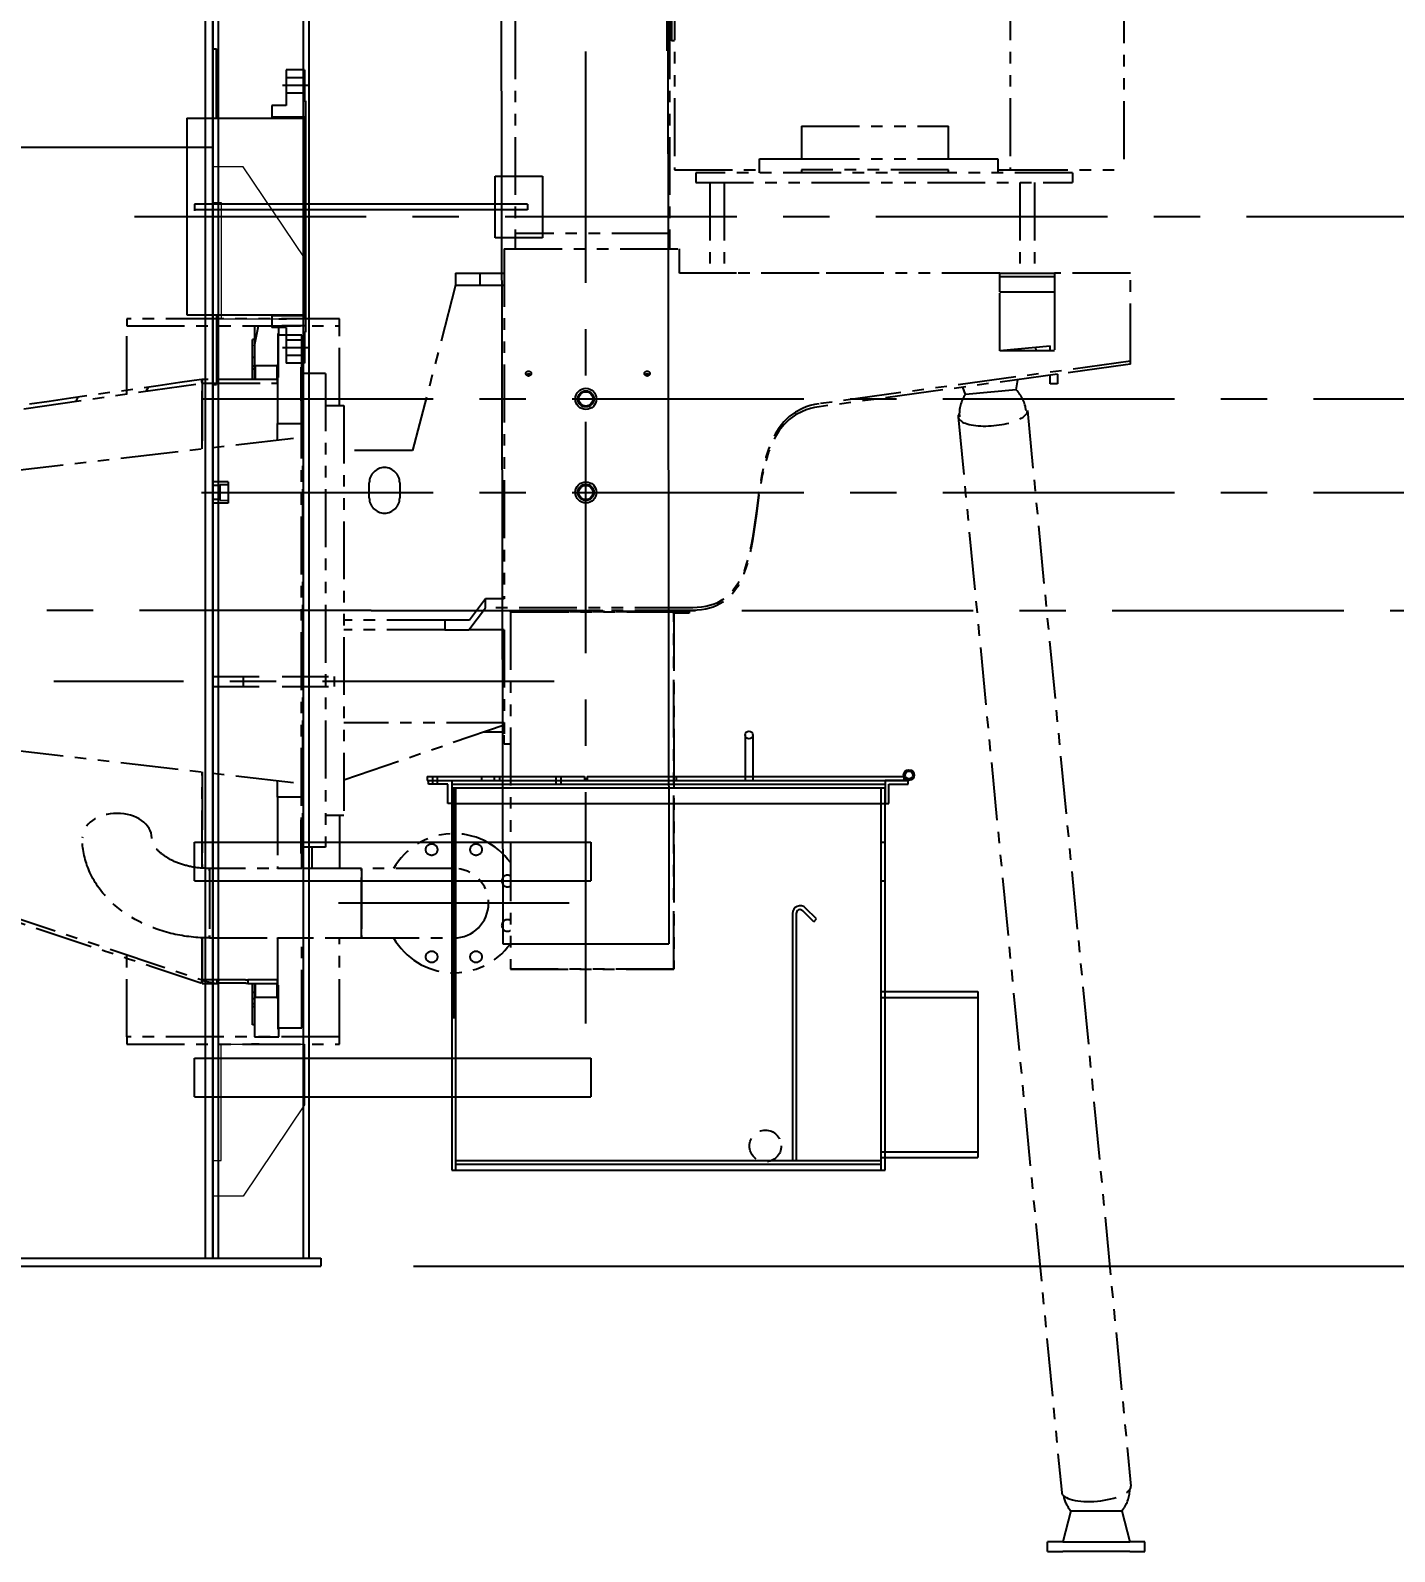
# Model space of a CAD drawing. Extents: x -1889 to 1550, y -1971 to 1122.
# Drawn here: x -779.5 to -691.2, y -450.9 to -352.4 of the extents above; entities that cross this region are included whole.
import ezdxf

# ---------------------------------------------------------------- set-up
doc = ezdxf.new("R2010")
doc.units = 0
doc.header["$LTSCALE"] = 12
doc.header["$MEASUREMENT"] = 0
doc.header["$PDMODE"] = 33
doc.header["$PDSIZE"] = -0.5
for name, pattern in [('CENTER', [2, 1.25, -0.25, 0.25, -0.25]), ('HIDDEN', [0.375, 0.25, -0.125]), ('HIDDEN2', [0.1875, 0.125, -0.0625]), ('PHANTOM2', [1.25, 0.625, -0.125, 0.125, -0.125, 0.125, -0.125])]:
    doc.linetypes.add(name, pattern=pattern)
doc.layers.get('0').update_dxf_attribs({"linetype": 'CONTINUOUS'})
doc.layers.get('Defpoints').update_dxf_attribs({"linetype": 'CONTINUOUS'})
for name, color, linetype in [('1.25x1.25x.25', 34, 'CONTINUOUS'), ('10 PIPE', 7, 'CONTINUOUS'), ('12 PIPE', 7, 'CONTINUOUS'), ('12-150-RFSO', 14, 'CONTINUOUS'), ('3-4-THRDCPLG', 14, 'CONTINUOUS'), ('6X20', 3, 'CONTINUOUS'), ('CENTER', 6, 'CENTER'), ('COVER', 3, 'CONTINUOUS'), ('DIM', 1, 'CONTINUOUS'), ('HANDLE', 2, 'CONTINUOUS'), ('REPAD', 7, 'CONTINUOUS'), ('SHELL', 40, 'CONTINUOUS')]:
    doc.layers.add(name, color=color, linetype=linetype)
for name, color, linetype, lineweight in [('AM_11', 92, 'PHANTOM2', 25), ('AM_3', 6, 'HIDDEN', 25), ('AM_7', 142, 'CENTER', 25), ('Equipment-AM_0', 7, 'CONTINUOUS', 50)]:
    doc.layers.add(name, color=color, linetype=linetype, lineweight=lineweight)
doc.styles.add('ROMANS', font='ROMANS.shx', dxfattribs={"width": 0.85, "height": 5.76})
doc.styles.get("Standard").update_dxf_attribs({"font": 'sanss___.ttf'})
doc.dimstyles.get("Standard").update_dxf_attribs({"dimtxt": 0.18, "dimasz": 0.18, "dimexe": 0.18, "dimexo": 0.0625, "dimgap": 0.09, "dimtad": 0, "dimtih": 1, "dimtoh": 1, "dimdec": 4, "dimzin": 0, "dimdsep": 46, "dimtxsty": 'Standard', "dimcen": 0.09, "dimadec": 0, "dimazin": 0, "dimtfac": 1, "dimtdec": 4, "dimtofl": 0, "dimtmove": 0, "dimatfit": 3, "dimfxl": 1, "dimtolj": 1, "dimtzin": 0, "dimarcsym": 0})

# ---------------------------------------------------------------- blocks, each defined once
blk = doc.blocks.new('A$Cedb5603b')
at = {"layer": '10 PIPE'}
for p, q in [((10.619, 105.62), (10.75, 0)), ((-0.131, 74.706), (0, 0)), ((0, 0), (10.75, 0))]:
    blk.add_line(p, q, dxfattribs=at)
at = {"layer": 'COVER'}
blk.add_line((10.619, 105.87), (10.619, 57.87), dxfattribs=at)
blk = doc.blocks.new('A$C03ff7026')
at = {"layer": 'AM_11', "ltscale": 0.5}
h = blk.add_hatch(dxfattribs=at)
h.set_pattern_fill('ANSI31', color=1, scale=30, angle=32.99998, style=0)
h.set_pattern_definition([(78, (-485.1168, -589.127), (-3.668053, 0.77967), [])])
h.paths.add_polyline_path([(-3.937, -46.535), (-3.937, -46.043), (-3.976, -46.043), (-3.976, -45.945), (-3.976, -44.055), (-4.055, -43.976), (-5.433, -43.976), (-5.512, -44.055), (-5.512, -46.535)])
h.paths.add_polyline_path([(-3.937, -0.965), (-3.937, -0.472), (-5.512, -0.472), (-5.512, -2.953), (-5.433, -3.031), (-4.055, -3.031), (-3.976, -2.953), (-3.976, -1.063), (-3.976, -0.965)])
h = blk.add_hatch(dxfattribs=at)
h.set_pattern_fill('ANSI31', color=1, scale=30, angle=18, style=0)
h.set_pattern_definition([(63, (-485.1168, -589.127), (-3.341274, 1.702464), [])])
h.paths.add_polyline_path([(-57.593, -10.928), (-57.559, -11.161), (-8.898, -4.173), (-8.931, -3.939)])
h = blk.add_hatch(dxfattribs=at)
h.set_pattern_fill('ANSI31', color=1, scale=30, angle=123.00025, style=0)
h.set_pattern_definition([(168.00025, (-485.1168, -589.127), (-0.779653, -3.668057), [])])
h.paths.add_polyline_path([(-7.913, -43.071), (-7.913, -42.835), (-8.898, -42.835), (-8.898, -43.071)])
h.paths.add_polyline_path([(-4.016, -43.071), (-4.016, -42.835), (-5.945, -42.835), (-5.945, -43.071)])
h.paths.add_polyline_path([(-4.016, -4.173), (-4.016, -3.937), (-8.898, -3.937), (-8.898, -4.173)])
at = {"layer": 'AM_11', "color": 1, "ltscale": 0.5}
for p, q in [((21.693, 29.291), (21.693, 9.646)), ((43.425, 29.291), (43.425, 9.646)), ((50.787, 29.094), (50.787, 9.646)), ((11.378, 26.772), (11.378, 5.512)), ((21.378, 26.772), (21.378, 5.512)), ((21.496, 20.571), (21.496, 18.012)), ((21.496, 18.11), (21.378, 18.11)), ((21.693, 18.012), (21.496, 18.012)), ((29.921, 12.481), (29.921, 10.354)), ((29.921, 12.481), (39.449, 12.481)), ((39.449, 10.354), (39.449, 12.481)), ((27.205, 10.354), (29.921, 10.354)), ((27.205, 9.449), (27.205, 10.354)), ((29.921, 10.354), (39.449, 10.354)), ((39.449, 10.354), (42.638, 10.354)), ((42.638, 10.354), (42.638, 9.449)), ((21.693, 9.646), (27.205, 9.646)), ((47.48, 9.449), (23.071, 9.449)), ((23.071, 9.449), (23.071, 8.819)), ((29.921, 9.646), (29.921, 9.449)), ((39.449, 9.646), (29.921, 9.646)), ((39.449, 9.449), (39.449, 9.646)), ((42.638, 9.646), (43.425, 9.646)), ((43.425, 9.646), (50.787, 9.646)), ((47.48, 9.449), (47.48, 8.819)), ((23.071, 8.819), (47.48, 8.819)), ((23.976, 8.819), (23.976, 2.953)), ((24.921, 8.819), (24.921, 2.953)), ((44.055, 8.819), (44.055, 2.953)), ((45, 8.819), (45, 2.953)), ((21.378, 5.512), (11.378, 5.512)), ((11.378, 5.512), (11.378, 4.528)), ((21.378, 5.512), (21.378, 4.528)), ((10.669, 4.528), (22.008, 4.528)), ((10.669, 4.528), (10.669, -18.153)), ((22.008, 2.953), (22.008, 4.528)), ((7.52, 2.165), (4.73, -8.543)), ((7.52, 2.953), (9.094, 2.953)), ((7.52, 2.953), (7.52, 2.165)), ((7.52, 2.165), (9.094, 2.165)), ((9.094, 2.953), (10.669, 2.953)), ((9.094, 2.953), (9.094, 2.165)), ((9.094, 2.165), (10.669, 2.165)), ((22.874, 2.953), (22.008, 2.953)), ((42.756, 2.953), (31.063, 2.953)), ((42.756, 2.953), (46.299, 2.953)), ((42.756, 2.717), (42.756, 2.953)), ((42.756, 1.732), (42.756, 2.717)), ((46.299, 2.717), (42.756, 2.717)), ((51.22, 2.953), (46.299, 2.953)), ((46.299, 2.953), (46.299, 2.717)), ((46.299, 2.717), (46.299, 1.732)), ((51.22, -2.759), (51.22, 2.953)), ((42.756, -2.087), (42.756, 1.732)), ((42.756, 1.732), (46.299, 1.732)), ((46.299, 1.732), (46.299, -2.087)), ((0, 0), (-13.78, 0)), ((-13.78, 0), (-13.78, -0.472)), ((-3.937, 0), (-3.432, 0)), ((0, -0.472), (0, 0)), ((-13.78, -0.472), (0, -0.472)), ((-13.78, -4.89), (-13.78, -0.472)), ((-5.512, -0.472), (-5.512, -2.953)), ((-3.976, -2.953), (-3.976, -0.965)), ((-3.976, -0.965), (-3.937, -0.965)), ((-3.937, -0.965), (-3.937, -0.472)), ((-3.937, -1.063), (-3.937, -0.965)), ((-2.165, -0.472), (-3.74, -0.472)), ((0, -5.63), (0, -0.472)), ((-5.512, -1.342), (-5.63, -1.342)), ((-5.63, -2.523), (-5.63, -1.342)), ((-2.441, -1.063), (-3.976, -1.063)), ((-3.976, -1.063), (-3.976, -3.819)), ((-2.441, -3.15), (-2.441, -1.063)), ((42.756, -2.064), (46.024, -1.766)), ((45.076, -1.853), (45.097, -2.087)), ((46.024, -2.087), (46.024, -1.766)), ((-5.63, -3.067), (-5.63, -2.523)), ((-5.512, -2.523), (-5.63, -2.523)), ((-5.512, -2.953), (-5.433, -3.031)), ((-5.512, -2.953), (-5.512, -3.937)), ((-4.055, -3.031), (-3.976, -2.953)), ((51.22, -2.759), (31.063, -5.515)), ((46.299, -2.087), (42.756, -2.087)), ((51.22, -2.953), (50.906, -2.996)), ((51.22, -2.953), (51.22, -2.759)), ((-4.016, -3.937), (-8.898, -3.937)), ((-8.898, -3.937), (-8.898, -4.173)), ((-5.512, -3.067), (-5.63, -3.067)), ((-5.63, -3.272), (-5.63, -3.067)), ((-5.63, -3.937), (-5.63, -3.272)), ((-5.512, -3.272), (-5.63, -3.272)), ((-5.433, -3.031), (-4.055, -3.031)), ((-5.433, -3.937), (-5.433, -3.031)), ((-4.055, -3.031), (-4.055, -3.937)), ((-3.976, -3.819), (-4.016, -3.819)), ((-4.016, -3.819), (-4.016, -6.791)), ((-4.016, -4.173), (-4.016, -3.937)), ((-2.48, -5.315), (-2.48, -3.15)), ((-2.48, -3.15), (-2.441, -3.15)), ((-2.441, -3.15), (-2.441, -5.315)), ((-2.402, -3.543), (-2.402, -34.252)), ((-0.906, -3.543), (-2.402, -3.543)), ((-0.906, -3.543), (-0.906, -34.252)), ((46.496, -3.599), (31.063, -5.709)), ((46.024, -4.213), (46.024, -3.663)), ((50.906, -2.996), (46.496, -3.599)), ((46.496, -3.599), (46.496, -4.213)), ((-57.559, -11.161), (-8.898, -4.173)), ((-8.898, -4.173), (-4.016, -4.173)), ((-8.898, -8.426), (-8.898, -4.173)), ((-8.898, -4.173), (-8.898, -8.426)), ((40.538, -4.909), (40.368, -4.436)), ((43.818, -4.61), (40.538, -4.909)), ((43.818, -4.61), (43.926, -3.95)), ((46.496, -4.213), (46.024, -4.213)), ((-2.48, -5.315), (-2.48, -32.48)), ((-2.402, -5.315), (-2.48, -5.315)), ((-0.906, -5.63), (0.276, -5.63)), ((0.276, -5.63), (0.276, -32.165)), ((-4.016, -6.791), (-2.48, -6.791)), ((-4.016, -7.861), (-4.016, -6.791)), ((40.064, -6.364), (46.77, -76.051)), ((44.546, -5.956), (51.252, -75.643)), ((-51.417, -13.348), (-2.48, -7.683)), ((4.73, -8.543), (0.276, -8.543)), ((1.929, -11.614), (1.929, -10.63)), ((3.898, -10.63), (3.898, -11.614)), ((9.448, -18.153), (8.417, -19.528)), ((9.448, -18.729), (9.448, -18.153)), ((10.669, -18.153), (9.448, -18.153)), ((6.811, -19.528), (0.276, -19.528)), ((8.417, -19.528), (6.811, -19.528)), ((6.811, -19.528), (6.811, -20.157)), ((8.376, -20.157), (9.448, -18.729)), ((22.874, -18.729), (9.448, -18.729)), ((22.874, -18.898), (11.063, -18.898)), ((11.063, -18.996), (11.063, -18.898)), ((11.063, -18.996), (11.063, -42.146)), ((21.654, -18.996), (11.063, -18.996)), ((11.063, -18.996), (11.063, -42.146)), ((11.102, -18.996), (11.063, -18.996)), ((11.102, -18.898), (11.102, -18.98)), ((21.654, -18.98), (11.102, -18.98)), ((11.102, -18.98), (11.102, -18.996)), ((11.102, -18.996), (21.614, -18.996)), ((13.747, -18.98), (13.747, -18.898)), ((13.917, -18.898), (13.917, -18.98)), ((18.996, -18.898), (18.996, -18.98)), ((21.614, -18.996), (21.614, -19.075)), ((21.614, -18.996), (21.654, -18.996)), ((22.638, -19.075), (21.614, -19.075)), ((21.654, -18.976), (21.654, -18.898)), ((21.654, -18.976), (22.677, -18.976)), ((21.654, -18.98), (21.654, -18.996)), ((22.638, -18.996), (21.654, -18.996)), ((21.654, -19.075), (21.654, -42.146)), ((21.654, -42.146), (21.654, -19.075)), ((22.638, -18.996), (22.638, -19.075)), ((22.681, -18.898), (22.677, -18.976)), ((22.678, -18.976), (22.677, -18.976)), ((22.682, -18.898), (22.678, -18.976)), ((6.811, -20.157), (0.276, -20.157)), ((6.811, -20.157), (8.376, -20.157)), ((10.669, -20.157), (8.376, -20.157)), ((10.669, -20.157), (10.669, -26.99)), ((-51.417, -24.447), (-2.48, -30.112)), ((10.669, -26.181), (0.276, -26.181)), ((0.276, -29.882), (10.669, -26.316)), ((-57.559, -26.634), (-8.898, -42.835)), ((9.342, -26.772), (10.669, -26.772)), ((10.669, -27.559), (10.669, -26.99)), ((11.063, -27.559), (10.669, -27.559)), ((-8.898, -35.606), (-8.898, -29.369)), ((-8.898, -29.369), (-8.898, -35.606)), ((-4.016, -31.004), (-4.016, -29.934)), ((-2.48, -31.004), (-4.016, -31.004)), ((-4.016, -31.004), (-4.016, -35.61)), ((-2.48, -34.646), (-2.48, -32.48)), ((-2.402, -32.48), (-2.48, -32.48)), ((-2.441, -32.48), (-2.441, -34.646)), ((-0.906, -32.165), (0.276, -32.165)), ((0, -32.165), (0, -35.624)), ((-0.906, -34.252), (-2.402, -34.252)), ((-1.772, -35.624), (-1.772, -34.252)), ((-2.441, -34.646), (-2.48, -34.646)), ((-2.441, -35.61), (-2.441, -34.646)), ((-8.425, -35.624), (-8.425, -35.781)), ((1.417, -35.624), (-8.425, -35.624)), ((-8.425, -35.781), (-8.425, -35.624)), ((-8.425, -35.781), (-8.425, -39.967)), ((-8.425, -35.781), (-8.425, -39.967)), ((-4.016, -35.61), (-2.441, -35.61)), ((-4.016, -35.624), (-4.016, -35.61)), ((-2.441, -35.61), (-2.441, -35.624)), ((1.417, -35.781), (1.417, -35.624)), ((1.417, -35.624), (1.417, -35.781)), ((7.402, -35.624), (1.417, -35.624)), ((1.417, -35.781), (1.417, -39.967)), ((1.417, -39.967), (1.417, -35.781)), ((-8.898, -42.835), (-8.898, -40.114)), ((-8.898, -40.114), (-8.898, -42.835)), ((-8.425, -39.967), (-8.425, -40.124)), ((-8.425, -40.124), (-8.425, -39.967)), ((-8.425, -40.124), (1.417, -40.124)), ((-4.016, -40.138), (-4.016, -40.124)), ((-2.441, -40.138), (-4.016, -40.138)), ((-4.016, -40.138), (-4.016, -43.189)), ((-2.441, -40.124), (-2.441, -40.138)), ((-2.441, -45.945), (-2.441, -40.138)), ((0, -46.535), (0, -40.124)), ((1.417, -40.124), (1.417, -39.967)), ((1.417, -39.967), (1.417, -40.124)), ((1.417, -40.124), (7.402, -40.124)), ((-13.78, -46.535), (-13.78, -40.868)), ((21.654, -42.146), (11.063, -42.146)), ((11.063, -42.146), (21.654, -42.146)), ((-7.913, -42.835), (-8.898, -42.835)), ((-8.898, -42.835), (-8.898, -43.071)), ((-8.898, -43.071), (-7.913, -43.071)), ((-7.913, -43.071), (-7.913, -42.835)), ((-4.016, -42.835), (-5.945, -42.835)), ((-5.945, -42.835), (-5.945, -43.071)), ((-5.945, -43.071), (-4.016, -43.071)), ((-5.63, -43.663), (-5.63, -43.071)), ((-5.512, -43.071), (-5.512, -44.055)), ((-5.433, -43.976), (-5.433, -43.071)), ((-4.055, -43.071), (-4.055, -43.976)), ((-4.016, -43.071), (-4.016, -42.835)), ((-4.016, -43.189), (-3.976, -43.189)), ((-3.976, -43.189), (-3.976, -45.945)), ((-5.512, -43.663), (-5.63, -43.663)), ((-5.63, -44.067), (-5.63, -43.663)), ((-5.512, -44.067), (-5.63, -44.067)), ((-5.63, -44.391), (-5.63, -44.067)), ((-5.433, -43.976), (-5.512, -44.055)), ((-5.512, -44.055), (-5.512, -46.535)), ((-4.055, -43.976), (-5.433, -43.976)), ((-3.976, -44.055), (-4.055, -43.976)), ((-3.976, -46.043), (-3.976, -44.055)), ((-5.512, -44.391), (-5.63, -44.391)), ((-5.63, -44.596), (-5.63, -44.391)), ((-5.512, -44.596), (-5.63, -44.596)), ((-5.63, -45.759), (-5.63, -44.596)), ((-5.512, -45.759), (-5.63, -45.759)), ((-3.976, -45.945), (-2.441, -45.945)), ((-3.937, -46.043), (-3.976, -46.043)), ((-3.937, -46.043), (-3.937, -45.945)), ((-3.937, -46.535), (-3.937, -46.043)), ((0, -46.535), (-13.78, -46.535)), ((-13.78, -46.535), (-13.78, -47.008)), ((-13.78, -47.008), (0, -47.008)), ((-5.204, -47.008), (-5.709, -47.008)), ((-5.512, -46.535), (-3.937, -46.535)), ((0, -47.008), (0, -46.535)), ((47.364, -77.253), (46.846, -79.255)), ((47.364, -77.253), (50.658, -77.253)), ((50.658, -77.253), (51.176, -79.255)), ((46.834, -79.255), (45.861, -79.255)), ((45.861, -79.885), (45.861, -79.255)), ((46.834, -79.255), (48.351, -79.255)), ((48.351, -79.255), (49.671, -79.255)), ((49.671, -79.255), (51.188, -79.255)), ((52.161, -79.255), (51.188, -79.255)), ((52.161, -79.885), (52.161, -79.255)), ((45.861, -79.885), (46.834, -79.885)), ((48.351, -79.885), (46.834, -79.885)), ((49.671, -79.885), (48.351, -79.885)), ((51.188, -79.885), (49.671, -79.885)), ((51.188, -79.885), (52.161, -79.885))]:
    blk.add_line(p, q, dxfattribs=at)
for centre in [(5.963, -34.4), (8.84, -34.4), (5.963, -41.348), (8.84, -41.348)]:
    blk.add_circle(centre, 0.374, dxfattribs=at)
for centre, radius, start, end in [((42.305, -6.16), 2.165, 144.71712, 185.19977), ((42.305, -6.16), 2.165, 5.19977, 45.68288), ((2.913, -10.63), 0.984, 0, 180), ((2.913, -11.614), 0.984, 180, 0), ((7.402, -37.874), 4.508, 35.6859, 150.05776), ((7.402, -37.874), 2.25, 270, 90), ((7.402, -37.874), 2.25, 270, 90), ((7.402, -37.874), 2.25, 270, 90), ((10.875, -36.435), 0.374, 59.86407, 300.13593), ((10.875, -39.313), 0.374, 59.86407, 300.13593), ((7.402, -37.874), 4.508, 209.94224, 324.3141), ((49.011, -75.847), 2.165, 319.51712, 359.30167), ((49.011, -75.847), 2.165, 191.09787, 220.48288)]:
    blk.add_arc(centre, radius, start, end, dxfattribs=at)
for centre in [(12.244, -3.552), (19.921, -3.552)]:
    blk.add_ellipse(centre, major_axis=(0.177, 0), ratio=0.91212, dxfattribs=at)
for centre, major_axis, ratio, start_param, end_param in [((12.244, -3.746), (-0.177, 0), 0.91212, 3.784124, 5.640654), ((19.921, -3.746), (-0.177, 0), 0.91212, 3.784124, 5.640654), ((42.305, -6.16), (2.241, 0.204), 0.34202, 2.848258, 6.57652), ((-14.409, -33.643), (-2.25, 0), 0.707107, 3.141593, 6.283185), ((49.011, -75.847), (2.241, 0.204), 0.34202, 3.141593, 6.283185)]:
    blk.add_ellipse(centre, major_axis=major_axis, ratio=ratio, start_param=start_param, end_param=end_param, dxfattribs=at)
for points in [[(25.709, 2.953), (24.881, 2.953), (23.981, 2.953), (22.874, 2.953)], [(31.063, 2.953), (28.797, 2.953), (27.403, 2.953), (25.709, 2.953)], [(31.063, -5.515), (24.613, -6.397), (29.396, -18.729), (22.874, -18.729)], [(31.063, -5.709), (24.62, -6.589), (29.389, -18.898), (22.874, -18.898)]]:
    blk.add_open_spline(points, degree=3, dxfattribs=at)
for points, knots in [([(-8.931, -3.939), (-16.459, -5.02), (-23.987, -6.101), (-40.207, -8.431), (-48.9, -9.679), (-57.593, -10.928)], [-124.905318, -124.905318, -124.905318, -124.905318, -66.955868, -66.955868, -0.037297, -0.037297, -0.037297, -0.037297]), ([(-8.898, -4.173), (-8.903, -4.134), (-8.909, -4.095), (-8.92, -4.017), (-8.926, -3.978), (-8.931, -3.939)], [-0.6, -0.6, -0.6, -0.6, -0.3, -0.3, 0, 0, 0, 0]), ([(-8.972, -43.059), (-17.309, -40.283), (-25.646, -37.508), (-41.867, -32.107), (-49.75, -29.483), (-57.634, -26.858)], [-133.911736, -133.911736, -133.911736, -133.911736, -66.955868, -66.955868, -3.641699, -3.641699, -3.641699, -3.641699]), ([(-8.425, -40.124), (-9.218, -40.124), (-10.012, -40.036), (-11.545, -39.684), (-12.285, -39.42), (-13.657, -38.715), (-14.29, -38.273), (-15.382, -37.211), (-15.84, -36.587), (-16.448, -35.265), (-16.621, -34.58), (-16.658, -33.805), (-16.659, -33.724), (-16.659, -33.643)], [4.712389, 4.712389, 4.712389, 4.712389, 5.026548, 5.026548, 5.340708, 5.340708, 5.654867, 5.654867, 5.969026, 5.969026, 6.250312, 6.250312, 6.283185, 6.283185, 6.283185, 6.283185]), ([(-8.425, -35.624), (-8.817, -35.624), (-9.209, -35.586), (-9.948, -35.443), (-10.295, -35.338), (-10.905, -35.083), (-11.169, -34.934), (-11.599, -34.623), (-11.764, -34.462), (-12.011, -34.151), (-12.083, -34.006), (-12.149, -33.796), (-12.159, -33.719), (-12.159, -33.643)], [4.712389, 4.712389, 4.712389, 4.712389, 4.9802, 4.9802, 5.24617, 5.24617, 5.508275, 5.508275, 5.771605, 5.771605, 6.064354, 6.064354, 6.283185, 6.283185, 6.283185, 6.283185]), ([(-8.898, -42.835), (-8.91, -42.872), (-8.923, -42.909), (-8.947, -42.984), (-8.96, -43.021), (-8.972, -43.059)], [-0.6, -0.6, -0.6, -0.6, -0.3, -0.3, 0, 0, 0, 0]), ([(-7.913, -42.835), (-7.913, -42.835), (-7.907, -42.834), (-7.883, -42.833), (-7.864, -42.832), (-7.813, -42.83), (-7.782, -42.828), (-7.71, -42.825), (-7.669, -42.824), (-7.581, -42.821), (-7.532, -42.819), (-7.425, -42.816), (-7.366, -42.814), (-7.245, -42.812), (-7.182, -42.811), (-7.055, -42.81), (-6.991, -42.81), (-6.867, -42.81), (-6.803, -42.81), (-6.676, -42.811), (-6.613, -42.812), (-6.492, -42.814), (-6.434, -42.816), (-6.326, -42.819), (-6.277, -42.821), (-6.189, -42.824), (-6.148, -42.825), (-6.076, -42.828), (-6.045, -42.83), (-5.995, -42.832), (-5.976, -42.833), (-5.951, -42.834), (-5.945, -42.835), (-5.945, -42.835)], [3.767566, 3.767566, 3.767566, 3.767566, 4.238511, 4.238511, 4.709457, 4.709457, 5.180403, 5.180403, 5.651348, 5.651348, 6.122294, 6.122294, 6.59324, 6.59324, 7.064186, 7.064186, 7.535131, 7.535131, 8.006077, 8.006077, 8.477023, 8.477023, 8.947969, 8.947969, 9.418914, 9.418914, 9.88986, 9.88986, 10.360806, 10.360806, 10.831751, 10.831751, 11.302697, 11.302697, 11.302697, 11.302697]), ([(-5.945, -43.071), (-5.945, -43.071), (-5.951, -43.071), (-5.976, -43.069), (-5.995, -43.068), (-6.045, -43.066), (-6.076, -43.065), (-6.148, -43.062), (-6.189, -43.06), (-6.277, -43.057), (-6.326, -43.055), (-6.434, -43.052), (-6.492, -43.051), (-6.613, -43.049), (-6.676, -43.048), (-6.803, -43.046), (-6.867, -43.046), (-6.991, -43.046), (-7.055, -43.046), (-7.182, -43.048), (-7.245, -43.049), (-7.366, -43.051), (-7.425, -43.052), (-7.532, -43.055), (-7.581, -43.057), (-7.669, -43.06), (-7.71, -43.062), (-7.782, -43.065), (-7.813, -43.066), (-7.864, -43.068), (-7.883, -43.069), (-7.907, -43.071), (-7.913, -43.071), (-7.913, -43.071)], [3.767549, 3.767549, 3.767549, 3.767549, 4.238492, 4.238492, 4.709436, 4.709436, 5.18038, 5.18038, 5.651323, 5.651323, 6.122267, 6.122267, 6.59321, 6.59321, 7.064154, 7.064154, 7.535098, 7.535098, 8.006041, 8.006041, 8.476985, 8.476985, 8.947929, 8.947929, 9.418872, 9.418872, 9.889816, 9.889816, 10.36076, 10.36076, 10.831703, 10.831703, 11.302647, 11.302647, 11.302647, 11.302647])]:
    blk.add_open_spline(points, degree=3, knots=knots, dxfattribs=at)
at = {"layer": 'AM_3', "color": 1}
for p, q in [((-8.209, -23.193), (-0.335, -23.193)), ((-6.241, -23.193), (-6.241, -23.823)), ((-0.335, -23.823), (-0.335, -23.193)), ((-8.209, -23.823), (-0.335, -23.823))]:
    blk.add_line(p, q, dxfattribs=at)
at = {"layer": 'AM_7', "color": 1}
for p, q in [((2.047, -18.898), (-72.929, -18.898)), ((13.898, -23.504), (-18.504, -23.504)), ((7.402, -30.413), (7.402, -45.335)), ((14.862, -37.874), (-0.059, -37.874))]:
    blk.add_line(p, q, dxfattribs=at)
at = {"layer": 'Equipment-AM_0', "color": 1, "lineweight": 18}
for points in [[(-8.209, 7.539), (-7.67, 7.539), (-7.67, 0), (-2.273, 0), (-2.273, 3.937), (-6.241, 9.843), (-8.209, 9.843)], [(-8.209, -54.547), (-7.67, -54.547), (-7.67, -47.008), (-2.273, -47.008), (-2.273, -50.945), (-6.241, -56.85), (-8.209, -56.85)]]:
    blk.add_lwpolyline(points, dxfattribs=at)
blk = doc.blocks.new('*D165')
at = {"layer": 'Defpoints', "color": 0, "transparency": 16777216}
for p in [(-628.98, -325.413), (-372.204, -325.413), (-760.698, -432.413)]:
    blk.add_point(p, dxfattribs=at)
at = {"layer": 'DIM', "color": 0, "lineweight": -2, "transparency": 16777216}
for p, q in [((-622.98, -325.413), (-369.204, -325.413)), ((-372.204, -331.173), (-372.204, -362.641)), ((-372.204, -426.653), (-372.204, -384.035)), ((-754.698, -432.413), (-369.204, -432.413))]:
    blk.add_line(p, q, dxfattribs=at)
at = {"layer": 'DIM', "color": 0, "transparency": 16777216}
for points in [[(-373.164, -331.173), (-371.244, -331.173), (-372.204, -325.413)], [(-373.164, -426.653), (-371.244, -426.653), (-372.204, -432.413)]]:
    blk.add_solid(points, dxfattribs=at)
at = {"layer": 'DIM', "color": 0, "transparency": 16777216, "insert": (-372.204, -373.338), "char_height": 5.76, "attachment_point": 5, "style": 'ROMANS'}
blk.add_mtext('\\A1;8\'-11"\\P [107]', dxfattribs=at)
blk = doc.blocks.new('*D166')
at = {"layer": 'Defpoints', "color": 0, "transparency": 16777216}
for p in [(-615.961, -389.927), (-760.698, -432.413), (-594.339, -432.413)]:
    blk.add_point(p, dxfattribs=at)
at = {"layer": 'DIM', "color": 0, "lineweight": -2, "transparency": 16777216}
for p, q in [((-609.961, -389.927), (-591.339, -389.927)), ((-594.339, -395.687), (-594.339, -398.141)), ((-594.339, -426.653), (-594.339, -424.199)), ((-754.698, -432.413), (-591.339, -432.413))]:
    blk.add_line(p, q, dxfattribs=at)
at = {"layer": 'DIM', "color": 0, "transparency": 16777216}
for points in [[(-595.299, -395.687), (-593.379, -395.687), (-594.339, -389.927)], [(-595.299, -426.653), (-593.379, -426.653), (-594.339, -432.413)]]:
    blk.add_solid(points, dxfattribs=at)
at = {"layer": 'DIM', "color": 0, "transparency": 16777216, "char_height": 5.76, "attachment_point": 5, "style": 'ROMANS'}
for s, insert in [('\\A1;3\'-6{\\H1x;\\S1/2;}"', (-594.339, -403.49)), ('\\A1;[42 1/2]', (-594.339, -416.519))]:
    blk.add_mtext(s, dxfattribs=dict(at, insert=insert))
blk = doc.blocks.new('A$Cff0bea57')
at = {"layer": '3-4-THRDCPLG'}
for p, q in [((-0.688, 1), (-0.688, 0)), ((-0.688, 1), (0.688, 1)), ((-0.508, 0.454), (-0.525, 1)), ((0.508, 0.454), (0.525, 1)), ((0.688, 1), (0.688, 0)), ((0.688, 0), (-0.688, 0)), ((-0.508, 0.454), (0.508, 0.454)), ((-0.461, 0.454), (-0.461, 0)), ((0.461, 0.454), (0.461, 0))]:
    blk.add_line(p, q, dxfattribs=at)
blk = doc.blocks.new('*D172')
at = {"layer": 'Defpoints', "color": 0, "transparency": 16777216}
for p in [(-554.946, -382.288), (-760.698, -432.413), (-542.03, -432.413)]:
    blk.add_point(p, dxfattribs=at)
at = {"layer": 'DIM', "color": 0, "lineweight": -2, "transparency": 16777216}
for p, q in [((-548.946, -382.288), (-539.03, -382.288)), ((-542.03, -388.048), (-542.03, -394.321)), ((-542.03, -426.653), (-542.03, -420.379)), ((-754.698, -432.413), (-539.03, -432.413))]:
    blk.add_line(p, q, dxfattribs=at)
at = {"layer": 'DIM', "color": 0, "transparency": 16777216}
for points in [[(-542.99, -388.048), (-541.07, -388.048), (-542.03, -382.288)], [(-542.99, -426.653), (-541.07, -426.653), (-542.03, -432.413)]]:
    blk.add_solid(points, dxfattribs=at)
at = {"layer": 'DIM', "color": 0, "transparency": 16777216, "char_height": 5.76, "attachment_point": 5, "style": 'ROMANS'}
for s, insert in [('\\A1;4\'-2{\\H1x;\\S1/8;}"', (-542.03, -399.67)), ('\\A1;[50 1/8]', (-542.03, -412.699))]:
    blk.add_mtext(s, dxfattribs=dict(at, insert=insert))
blk = doc.blocks.new('*D173')
at = {"layer": 'Defpoints', "color": 0, "transparency": 16777216}
for p in [(-488.818, -376.225), (-426.92, -376.225), (-760.698, -432.413)]:
    blk.add_point(p, dxfattribs=at)
at = {"layer": 'DIM', "color": 0, "lineweight": -2, "transparency": 16777216}
for p, q in [((-482.818, -376.225), (-423.92, -376.225)), ((-426.92, -381.985), (-426.92, -391.29)), ((-426.92, -426.653), (-426.92, -417.347)), ((-754.698, -432.413), (-423.92, -432.413))]:
    blk.add_line(p, q, dxfattribs=at)
at = {"layer": 'DIM', "color": 0, "transparency": 16777216}
for points in [[(-427.88, -381.985), (-425.96, -381.985), (-426.92, -376.225)], [(-427.88, -426.653), (-425.96, -426.653), (-426.92, -432.413)]]:
    blk.add_solid(points, dxfattribs=at)
at = {"layer": 'DIM', "color": 0, "transparency": 16777216, "char_height": 5.76, "attachment_point": 5, "style": 'ROMANS'}
for s, insert in [('\\A1;4\'-8{\\H1x;\\S3/16;}"', (-426.92, -396.639)), ('\\A1;[56 3/16]', (-426.92, -409.667))]:
    blk.add_mtext(s, dxfattribs=dict(at, insert=insert))
blk = doc.blocks.new('A$C067614a1')
at = {"layer": '12 PIPE'}
for p, q in [((-1.67, 6.375), (-1.67, -6.375)), ((-1.67, 6.375), (5.884, 6.375)), ((5.884, 6.375), (5.884, -6.375)), ((-1.67, -6.375), (5.884, -6.375))]:
    blk.add_line(p, q, dxfattribs=at)
at = {"layer": '12-150-RFSO'}
for p, q in [((4.759, 9.5), (4.759, 7.188)), ((5.947, 9.5), (4.759, 9.5)), ((5.947, 9), (4.759, 9)), ((5.947, 9.5), (5.947, 7.5)), ((5.947, 8), (4.759, 8)), ((4.759, 7.188), (3.822, 7.188)), ((3.822, 7.188), (3.822, 6.375)), ((5.947, 7.5), (6.009, 7.5)), ((6.009, 7.5), (6.009, -7.5)), ((6.009, 6.44), (3.822, 6.44)), ((3.822, -6.375), (3.822, -7.188)), ((6.009, -6.44), (3.822, -6.44)), ((4.759, -7.188), (3.822, -7.188)), ((4.759, -7.188), (4.759, -9.5)), ((5.947, -7.5), (5.947, -9.5)), ((5.947, -7.5), (6.009, -7.5)), ((5.947, -8), (4.759, -8)), ((5.947, -9), (4.759, -9)), ((5.947, -9.5), (4.759, -9.5))]:
    blk.add_line(p, q, dxfattribs=at)
at = {"layer": 'CENTER'}
for p, q in [((6.195, 8.5), (4.511, 8.5)), ((6.195, -8.5), (4.511, -8.5))]:
    blk.add_line(p, q, dxfattribs=at)
at = {"layer": 'REPAD'}
for p, q in [((0, 10.875), (0.25, 10.875)), ((0, -10.875), (0.25, -10.875))]:
    blk.add_line(p, q, dxfattribs=at)
for points in [[(0.25, 6.375), (0.25, 10.875)], [(0.25, -6.375), (0.25, -10.875)]]:
    blk.add_lwpolyline(points, dxfattribs=at)
blk = doc.blocks.new('*D174')
at = {"layer": 'Defpoints', "color": 0, "transparency": 16777216}
for p in [(-414.917, -364.413), (-760.698, -432.413), (-394.18, -432.413)]:
    blk.add_point(p, dxfattribs=at)
at = {"layer": 'DIM', "color": 0, "lineweight": -2, "transparency": 16777216}
for p, q in [((-408.917, -364.413), (-391.18, -364.413)), ((-394.18, -370.173), (-394.18, -388.675)), ((-394.18, -426.653), (-394.18, -408.15)), ((-754.698, -432.413), (-391.18, -432.413))]:
    blk.add_line(p, q, dxfattribs=at)
at = {"layer": 'DIM', "color": 0, "transparency": 16777216}
for points in [[(-395.14, -370.173), (-393.22, -370.173), (-394.18, -364.413)], [(-395.14, -426.653), (-393.22, -426.653), (-394.18, -432.413)]]:
    blk.add_solid(points, dxfattribs=at)
at = {"layer": 'DIM', "color": 0, "transparency": 16777216, "char_height": 5.76, "attachment_point": 5, "style": 'ROMANS'}
for s, insert in [('\\A1;5\'-8"', (-394.18, -394.024)), ('\\A1;[68]', (-394.18, -403.761))]:
    blk.add_mtext(s, dxfattribs=dict(at, insert=insert))
blk = doc.blocks.new('*D177')
at = {"layer": 'Defpoints', "color": 0, "transparency": 16777216}
for p in [(-622.849, -300.413), (-760.698, -432.413), (-342.238, -432.413)]:
    blk.add_point(p, dxfattribs=at)
at = {"layer": 'DIM', "color": 0, "lineweight": -2, "transparency": 16777216}
for p, q in [((-616.849, -300.413), (-339.238, -300.413)), ((-342.238, -306.173), (-342.238, -356.675)), ((-342.238, -426.653), (-342.238, -376.15)), ((-754.698, -432.413), (-339.238, -432.413))]:
    blk.add_line(p, q, dxfattribs=at)
at = {"layer": 'DIM', "color": 0, "transparency": 16777216}
for points in [[(-343.198, -306.173), (-341.278, -306.173), (-342.238, -300.413)], [(-343.198, -426.653), (-341.278, -426.653), (-342.238, -432.413)]]:
    blk.add_solid(points, dxfattribs=at)
at = {"layer": 'DIM', "color": 0, "transparency": 16777216, "char_height": 5.76, "attachment_point": 5, "style": 'ROMANS'}
for s, insert in [('\\A1;11\'-0"', (-342.238, -362.024)), ('\\A1;[132]', (-342.238, -371.761))]:
    blk.add_mtext(s, dxfattribs=dict(at, insert=insert))
blk = doc.blocks.new('A$C12f0b015')
for radius in [0.344, 0.25]:
    blk.add_circle((38.087, 31.812), radius)
at = {"layer": '1.25x1.25x.25'}
for p, q in [((6.975, 31.469), (8.475, 31.469)), ((6.975, 31.219), (6.975, 31.469)), ((6.975, 31.469), (38.038, 31.469)), ((8.225, 31.219), (6.975, 31.219)), ((7.225, 31.469), (7.225, 31.219)), ((7.538, 31.469), (7.538, 31.219)), ((8.225, 29.969), (8.225, 31.219)), ((8.475, 31.469), (8.475, 29.969)), ((8.475, 31.219), (36.538, 31.219)), ((15.225, 31.469), (15.225, 31.219)), ((15.538, 31.469), (15.538, 31.219)), ((38.038, 31.469), (36.538, 31.469)), ((36.538, 31.469), (36.538, 29.969)), ((36.788, 29.969), (36.788, 31.219)), ((36.788, 31.219), (38.038, 31.219)), ((38.038, 31.219), (38.038, 31.469)), ((8.475, 29.969), (8.225, 29.969)), ((8.475, 29.969), (36.538, 29.969)), ((36.538, 29.969), (36.788, 29.969))]:
    blk.add_line(p, q, dxfattribs=at)
at = {"layer": '10 PIPE'}
for p, q in [((36.288, 17.781), (42.538, 17.781)), ((42.538, 17.781), (42.538, 7.031)), ((36.288, 17.406), (42.538, 17.406)), ((36.288, 7.406), (42.538, 7.406)), ((36.288, 7.031), (42.538, 7.031))]:
    blk.add_line(p, q, dxfattribs=at)
at = {"layer": '6X20'}
for p, q in [((-8.192, 24.969), (-8.192, 27.469)), ((-8.192, 10.969), (-8.192, 13.469))]:
    blk.add_line(p, q, dxfattribs=at)
at = {"layer": 'COVER'}
for p, q in [((6.882, 31.719), (17.069, 31.719)), ((6.882, 31.719), (6.882, 31.469)), ((7.225, 31.719), (7.225, 31.469)), ((7.538, 31.719), (7.538, 31.469)), ((10.413, 31.719), (10.413, 31.469)), ((11.225, 31.719), (11.225, 31.469)), ((11.569, 31.719), (11.569, 31.469)), ((15.225, 31.719), (15.225, 31.469)), ((15.538, 31.719), (15.538, 31.469)), ((17.069, 31.719), (17.069, 31.469)), ((17.069, 31.594), (17.257, 31.594)), ((17.257, 31.719), (37.757, 31.719)), ((17.257, 31.719), (17.257, 31.469)), ((23.007, 31.719), (23.007, 31.469)), ((37.757, 31.719), (37.757, 31.469)), ((6.882, 31.469), (17.069, 31.469)), ((8.475, 30.969), (8.475, 6.219)), ((36.538, 30.969), (8.475, 30.969)), ((8.725, 30.969), (8.725, 6.219)), ((17.257, 31.469), (37.757, 31.469)), ((36.288, 6.219), (36.288, 30.969)), ((36.538, 6.219), (36.538, 30.969)), ((-8.192, 27.469), (17.475, 27.469)), ((17.475, 27.469), (17.475, 24.969)), ((36.288, 27.469), (36.538, 27.469)), ((-8.192, 24.969), (17.475, 24.969)), ((36.288, 24.969), (36.538, 24.969)), ((30.538, 22.844), (30.538, 6.844)), ((30.788, 22.844), (30.788, 6.844)), ((31.922, 22.313), (31.215, 23.021)), ((32.099, 22.49), (31.391, 23.197)), ((31.922, 22.313), (32.099, 22.49)), ((-8.192, 13.469), (17.475, 13.469)), ((17.475, 13.469), (17.475, 10.969)), ((-8.192, 10.969), (17.475, 10.969)), ((8.475, 6.219), (36.538, 6.219)), ((8.725, 6.844), (36.288, 6.844)), ((8.725, 6.594), (36.288, 6.594))]:
    blk.add_line(p, q, dxfattribs=at)
at = {"layer": 'COVER', "linetype": 'HIDDEN2'}
blk.add_circle((28.788, 7.781), 1.031, dxfattribs=at)
at = {"layer": 'COVER'}
for radius in [0.5, 0.25]:
    blk.add_arc((31.038, 22.844), radius, 45, 180, dxfattribs=at)
at = {"layer": 'HANDLE'}
for p, q in [((27.475, 34.406), (27.475, 31.469)), ((27.975, 34.406), (27.975, 31.469))]:
    blk.add_line(p, q, dxfattribs=at)
blk.add_circle((27.725, 34.406), 0.25, dxfattribs=at)

msp = doc.modelspace()

# ---------------------------------------------------------------- linework, layer by layer
at = {"layer": '3-4-THRDCPLG'}
for centre, radius in [((-743.5352, -376.22505), 0.6875), ((-743.5352, -376.22505), 0.525), ((-743.5352, -376.22505), 0.46094), ((-743.5352, -382.28755), 0.6875), ((-743.5352, -382.28755), 0.525), ((-743.5352, -382.28755), 0.46094)]:
    msp.add_circle(centre, radius, dxfattribs=at)
at = {"layer": '3-4-THRDCPLG', "color": 2, "linetype": 'HIDDEN2'}
for centre in [(-743.5352, -376.22505), (-743.5352, -382.28755)]:
    msp.add_circle(centre, 0.508, dxfattribs=at)
at = {"layer": '6X20'}
for p, q in [((-767.69809, -431.91255), (-767.69809, -288.41255)), ((-767.32309, -431.91255), (-767.32309, -288.41255)), ((-761.82309, -431.91255), (-761.82309, -288.41255)), ((-761.44809, -431.91255), (-761.44809, -288.41255))]:
    msp.add_line(p, q, dxfattribs=at)
at = {"layer": 'CENTER'}
for p, q in [((-743.5352, -416.70534), (-743.5352, -293.47617)), ((-772.75912, -364.41255), (-486.91656, -364.41255)), ((-768.41687, -376.22505), (-536.8181, -376.22505)), ((-768.41687, -382.28755), (-578.94587, -382.28755)), ((-757.44169, -389.92731), (-687.96102, -389.92731))]:
    msp.add_line(p, q, dxfattribs=at)
at = {"layer": 'COVER'}
for p, q in [((-747.317, -363.60005), (-768.87247, -363.60005)), ((-768.87247, -363.60005), (-768.87247, -364.04056)), ((-747.317, -363.60005), (-747.317, -363.97505)), ((-747.317, -363.97505), (-768.87247, -363.97505))]:
    msp.add_line(p, q, dxfattribs=at)
at = {"layer": 'REPAD'}
for p, q in [((-749.39829, -365.78755), (-749.39829, -361.78755)), ((-749.39829, -361.78755), (-746.33579, -361.78755)), ((-746.33579, -361.78755), (-746.33579, -365.78755)), ((-746.33579, -365.78755), (-749.39829, -365.78755))]:
    msp.add_line(p, q, dxfattribs=at)
at = {"layer": 'SHELL'}
for p, q in [((-768.19809, -288.41255), (-768.19809, -431.91255)), ((-767.69809, -288.41255), (-767.69809, -431.91255)), ((-1007.69809, -359.91255), (-767.69809, -359.91255)), ((-1014.69809, -431.91255), (-760.69809, -431.91255)), ((-1014.69809, -432.41255), (-760.69809, -432.41255)), ((-760.69809, -431.91255), (-760.69809, -432.41255))]:
    msp.add_line(p, q, dxfattribs=at)

# ---------------------------------------------------------------- block references
at = {"layer": 'COVER'}
for name, p in [('A$Cedb5603b', (-748.9102, -411.53274)), ('A$C03ff7026', (-759.48895, -371.02967)), ('A$C067614a1', (-767.69809, -364.41255)), ('A$C12f0b015', (-760.69809, -432.41255))]:
    msp.add_blockref(name, p, dxfattribs=at)
at = {"layer": 'COVER', "rotation": 270.0000000000001}
msp.add_blockref('A$Cff0bea57', (-767.69809, -382.28755), dxfattribs=at)

# ---------------------------------------------------------------- dimensions: what is measured, and where the dimension line sits
at = {"layer": 'DIM'}
dim = msp.add_linear_dim(base=(-342.23772, -432.41255), p1=(-622.84863, -300.41255), p2=(-760.69809, -432.41255), angle=90, dimstyle='Standard', override={"dimscale": 48, "dimtxt": 5.76, "dimasz": 0.12, "dimexe": 0.0625, "dimexo": 0.125, "dimgap": 0.02, "dimzin": 3, "dimlunit": 4, "dimpost": '\\X', "dimtxsty": 'ROMANS', "dimcen": 0}, dxfattribs=at)
dim.commit()
dim.dimension.update_dxf_attribs({"geometry": '*D177', "text_midpoint": (-342.23772, -366.41255)})
for base, p1, p2, picture, middle in [((-372.20359, -325.41255), (-760.69809, -432.41255), (-628.98048, -325.41255), '*D165', (-372.20359, -373.33798)), ((-394.17962, -432.41255), (-414.91656, -364.41255), (-760.69809, -432.41255), '*D174', (-394.17962, -398.41255)), ((-426.91953, -376.22505), (-760.69809, -432.41255), (-488.8181, -376.22505), '*D173', (-426.91953, -404.3188)), ((-542.02955, -432.41255), (-554.94587, -382.28755), (-760.69809, -432.41255), '*D172', (-542.02955, -407.35005)), ((-594.33915, -432.41255), (-615.96102, -389.92731), (-760.69809, -432.41255), '*D166', (-594.33915, -411.16993))]:
    dim = msp.add_linear_dim(base=base, p1=p1, p2=p2, angle=90, dimstyle='Standard', override={"dimscale": 48, "dimtxt": 5.76, "dimasz": 0.12, "dimexe": 0.0625, "dimexo": 0.125, "dimgap": 0.02, "dimzin": 3, "dimlunit": 4, "dimpost": '\\X', "dimtxsty": 'ROMANS', "dimcen": 0}, dxfattribs=at)
    dim.commit()
    dim.dimension.update_dxf_attribs({"geometry": picture, "text_midpoint": middle, "dimtype": 160})

doc.saveas('drawing.dxf')
